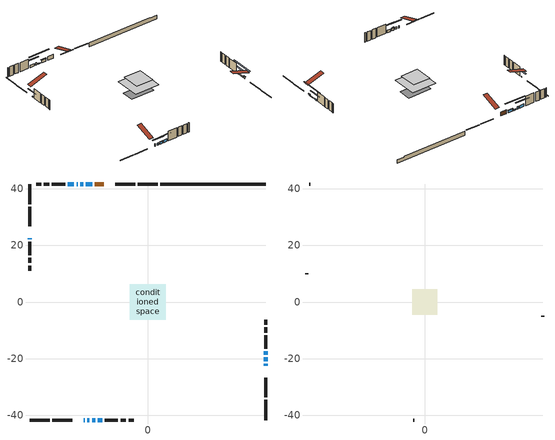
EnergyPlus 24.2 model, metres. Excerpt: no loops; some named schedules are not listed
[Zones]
conditioned space
 floor adiabatic (AdiabaticFloorConstruction): -6.34,-6.34 -6.34,6.34 6.34,6.34 6.34,-6.34 z3.05
 floor foundation (Slab1 construction): -6.1,-3.2 -6.1,3.2 6.1,3.2 6.1,-3.2 z-1.46
 wall outside (RimJoist1 construction): 3.53,41.64 -3.53,41.64 / -41.64,-41.64 -34.58,-41.64 / -41.64,41.64 -41.64,34.58 / 41.64,-41.64 41.64,-34.58 z0.61:0.91
 wall outside (RimJoist2 construction): -4.46,41.64 -11.44,41.64 / -33.65,-41.64 -26.68,-41.64 / -41.64,33.65 -41.64,26.68 / 41.64,-33.65 41.64,-26.68 z0.61:0.91
 wall outside (AdiabaticWallConstruction 1): -15.59,41.64 -18.66,41.64 z0.61:2.64
 wall outside (AdiabaticWallConstruction): -22.52,-41.64 -22.31,-41.64 / -24.7,41.64 -25.11,41.64 z0.61:1.83; 41.64,-22.52 41.64,-21.86 z0.61:1.4; -19.59,41.64 -21.83,41.64 / -26.04,41.64 -28.27,41.64 z0.61:1.88; -21.39,-41.64 -20.57,-41.64 / -19.65,-41.64 -18.6,-41.64 z0.61:1.73; 41.64,-20.93 41.64,-19.51 / -22.75,41.64 -23.77,41.64 z0.61:1.07; 41.64,-18.58 41.64,-17.36 z0.61:1.3; -17.67,-41.64 -16.1,-41.64 z0.61:1.93; -41.64,22.52 -41.64,22.16 z0.61:0.97
 wall outside (Wall1 construction): -29.2,41.64 -33.86,41.64 / -15.17,-41.64 -10.52,-41.64 / -41.64,21.24 -41.64,16.58 / 41.64,-16.43 41.64,-11.78 z0.61:5.49
 wall outside (Wall3 construction): -34.78,41.64 -36.67,41.64 / -9.59,-41.64 -7.7,-41.64 / -41.64,15.65 -41.64,13.77 / 41.64,-10.85 41.64,-8.96 z0.61:5.49
 wall outside (Wall4 construction): -37.6,41.64 -39.44,41.64 / -6.77,-41.64 -4.93,-41.64 / -41.64,12.84 -41.64,11 / 41.64,-8.04 41.64,-6.2 z0.61:5.49
 wall foundation (FoundationWall1 construction): 4.46,41.64,-1.46 4.46,41.64,0.61 37.93,41.64,0.61 37.93,41.64,0.31 41.64,41.64,0.31 41.64,41.64,-1.46
 window (WindowConstruction 8): -22.52,-41.64 -22.32,-41.64 z0.61:1.83
 window (WindowConstruction 4): 41.64,-22.52 41.64,-21.86 z0.61:1.4
 window (WindowConstruction 5): -19.59,41.64 -21.82,41.64 z0.61:1.88
 window (WindowConstruction 6): -21.39,-41.64 -20.57,-41.64 z0.61:1.73
 window (WindowConstruction 7): -19.64,-41.64 -18.6,-41.64 z0.61:1.73
 window (WindowConstruction 10): 41.64,-20.93 41.64,-19.51 z0.61:1.07
 window (WindowConstruction 11): -22.75,41.64 -23.77,41.64 z0.61:1.07
 window (WindowConstruction 9): -24.7,41.64 -25.11,41.64 z0.61:1.83
 window (WindowConstruction): 41.64,-18.58 41.64,-17.36 z0.61:1.3
 window (WindowConstruction 1): -26.04,41.64 -28.27,41.64 z0.61:1.88
 window (WindowConstruction 2): -17.67,-41.64 -16.1,-41.64 z0.61:1.93
 window (WindowConstruction 3): -41.64,22.52 -41.64,22.16 z0.61:0.97
 door (Door): -15.59,41.64 -18.66,41.64 z0.61:2.64
 ceiling adiabatic (AdiabaticFloorConstruction): 6.34,-6.34 6.34,6.34 -6.34,6.34 -6.34,-6.34 z3.05
attic - vented
 floor to conditioned space (Floor1 construction Reversed): -4.48,-4.48 -4.48,4.48 4.48,4.48 4.48,-4.48 z5.49
 wall outside (Wall5 construction): -40.37,41.64 -40.72,41.64 / -4.01,-41.64 -3.66,-41.64 / -41.64,10.07 -41.64,9.72 / 41.64,-5.27 41.64,-4.92 z0.61:5.49
 roof outside (Roof1 construction): -14.67,41.64,5.49 -14.67,32.92,8.4 -12.37,32.92,8.4 -12.37,41.64,5.49; -23.45,-41.64,5.49 -23.45,-32.92,8.4 -25.75,-32.92,8.4 -25.75,-41.64,5.49; -41.64,23.45,5.49 -32.92,23.45,8.4 -32.92,25.75,8.4 -41.64,25.75,5.49; 41.64,-23.45,5.49 32.92,-23.45,8.4 32.92,-25.75,8.4 41.64,-25.75,5.49
shading: 41.64,-21.66 41.64,-22.72 42.06,-22.72 42.06,-21.66 z1.6; -22.03,41.64 -19.39,41.64 -19.39,42.06 -22.03,42.06 z2.08; -17.99,-41.64 -23.97,-41.64 -23.97,-42.06 -17.99,-42.06 z4.31; -18.4,-41.64 -19.85,-41.64 -19.85,-42.06 -18.4,-42.06 z1.93; 41.64,-14.49 41.64,-25.95 42.06,-25.95 42.06,-14.49 z6.09; -28.79,41.64 -17.73,41.64 -17.73,42.06 -28.79,42.06 z6.09; 41.64,-14.78 41.64,-21.16 42.06,-21.16 42.06,-14.78 z3.87; -30.85,41.64 -23.46,41.64 -23.46,42.06 -30.85,42.06 z4.46; -13.52,-41.64 -20.25,-41.64 -20.25,-42.06 -13.52,-42.06 z4.51; -41.64,19.59 -41.64,25.1 -42.06,25.1 -42.06,19.59 z3.55
[Building]
Building 1: Terrain=Suburbs
[Site:Location]
Toronto Intl AP_ON: Latitude {deg}=43.68; Longitude {deg}=-79.63; Time Zone {hr}=-5; Elevation {m}=173; Keep Site Location Information=Yes
[Site:GroundTemperature:Shallow]
4.59119, 2.66285, 2.50842, 3.42352, 7.09712, 10.7536, 13.9236, 15.9317, 16.1023, 14.4691, 11.3799, 7.83558
[Site:WaterMainsTemperature]
Calculation Method=Schedule; Temperature Schedule=mains temperature schedule
[Material] Roughness=Rough; Thermal Absorptance=0.9
Name | Thickness {m} | Conductivity {W/m-K} | Density {kg/m3} | Specific Heat {J/kg-K} | Solar Absorptance | Visible Absorptance
asphalt or fiberglass shingles | 0.00635 | 0.162714 | 1121.4 | 1465.45 | 0.4 | 0.4
ceiling loosefill ins | 0.0846667 | 0.0480833 | 16.02 | 1046.75 | 0.7 | 0.7
ceiling stud and cavity | 0.1397 | 0.0798161 | 65.682 | 1177.47 | 0.7 | 0.7
concrete 4.0 in. | 0.1016 | 1.803125 | 2242.8 | 837.4 | 0.7 | 0.7
concrete 8.0 in. | 0.2032 | 1.803125 | 2242.8 | 837.4 | 0.7 | 0.7
door material | 0.04445 | 0.188738 | 512.64 | 1214.23 | 0.7 | 0.7
exterior vertical ins | 0.0369022 | 0.029427 | 32.04 | 1214.23 | 0.7 | 0.7
floor covering | 0.0127 | 0.0433444 | 54.468 | 1339.84 | 0.6 | 0.6
floor rigid ins; wall rigid ins | 0.512978 | 0.029427 | 32.04 | 1214.23 | 0.7 | 0.7
floor stud and cavity | 0.1397 | 1.75129 | 37.0049 | 1207.88 | 0.7 | 0.7
furniture material conditioned space 1 | 0.1524 | 0.115458 | 640.8 | 1214.23 | 0.6 | 0.6
gypsum board | 0.0127 | 0.160291 | 801 | 837.4 | 0.6 | 0.6
gypsum board 1 | 0.0127 | 0.160291 | 801 | 837.4 | 0.7 | 0.7
osb sheathing 0.5 in. | 0.0127 | 0.115458 | 512.64 | 1214.23 | 0.7 | 0.7
osb sheathing 0.75 in. | 0.01905 | 0.115458 | 512.64 | 1214.23 | 0.7 | 0.7
osb sheathing 2.0 in. | 0.0508 | 0.115458 | 512.64 | 1214.23 | 0.7 | 0.7
rim joist stud and cavity | 0.0508 | 0.0382839 | 125.044 | 1163.47 | 0.6 | 0.6
rim joist stud and cavity 1 | 0.0508 | 0.0410046 | 125.044 | 1163.47 | 0.6 | 0.6
wall stud and cavity | 0.1397 | 0.268041 | 139.0536 | 1170.24 | 0.7 | 0.7
wall stud and cavity 1 | 0.1397 | 0.0949025 | 139.0536 | 1170.24 | 0.7 | 0.7
wall stud and cavity 2 | 0.1397 | 0.0951301 | 139.0536 | 1170.24 | 0.7 | 0.7
wall stud and cavity 3 | 0.0889 | 6.9971 | 50.32683 | 1063.81 | 0.6 | 0.6
wall stud and cavity 4 | 0.0889 | 0.380278 | 52.3479 | 1209.89 | 0.7 | 0.7
wall stud and cavity 5 | 0.0889 | 0.391764 | 83.0341 | 1211.67 | 0.7 | 0.7
wood siding | 0.0254 | 0.102417 | 544.68 | 1172.36 | 0.4 | 0.4
wood siding 1 | 0.00254 | 0.102417 | 544.68 | 1172.36 | 0.4 | 0.4
wood siding 2; wood siding 3; wood siding 4 | 0.0254 | 0.102417 | 544.68 | 1172.36 | 0.7 | 0.7
[WindowMaterial:SimpleGlazingSystem]
Name | U-Factor {W/m2-K} | Solar Heat Gain Coefficient
WindowMaterial | 2.99287 | 0.59
WindowMaterial 1 | 2.92303 | 0.66
WindowMaterial 2 | 2.906 | 0.68
WindowMaterial 3 | 3.06271 | 0.47
WindowMaterial 4 | 2.97981 | 0.6
WindowMaterial 5 | 2.94802 | 0.64
WindowMaterial 6 | 2.93212 | 0.65
WindowMaterial 7 | 6.93965 | 0.69
WindowMaterial 8 | 3.01559 | 0.56
WindowMaterial 9 | 3.003662 | 0.58
[Construction]
AdiabaticFloorConstruction: floor stud and cavity, floor rigid ins, osb sheathing 0.75 in., floor covering
AdiabaticWallConstruction: wood siding 3, wall rigid ins, wall stud and cavity 4, gypsum board
AdiabaticWallConstruction 1: wood siding 4, wall rigid ins, wall stud and cavity 4, gypsum board
Door: door material
Floor1 construction Reversed: gypsum board, ceiling stud and cavity, ceiling loosefill ins
FoundationWall1 construction: concrete 8.0 in., gypsum board 1
furniture construction conditioned space 1: furniture material conditioned space 1
PartitionWallConstruction: gypsum board, wall stud and cavity 5, gypsum board
RimJoist1 construction: wood siding 2, osb sheathing 2.0 in., rim joist stud and cavity
RimJoist2 construction: wood siding 2, osb sheathing 2.0 in., rim joist stud and cavity 1
Roof1 construction: asphalt or fiberglass shingles
Slab1 construction: concrete 4.0 in.
Wall1 construction: wood siding, osb sheathing 0.5 in., wall stud and cavity, gypsum board
Wall3 construction: wood siding, osb sheathing 0.5 in., wall stud and cavity 1, gypsum board
Wall4 construction: wood siding, osb sheathing 0.5 in., wall stud and cavity 2, gypsum board
Wall5 construction: wood siding 1, wall stud and cavity 3
WindowConstruction: WindowMaterial
WindowConstruction 1; WindowConstruction 5: WindowMaterial 1
WindowConstruction 10: WindowMaterial 8
WindowConstruction 11: WindowMaterial 9
WindowConstruction 2: WindowMaterial 2
WindowConstruction 3: WindowMaterial 3
WindowConstruction 4: WindowMaterial 4
WindowConstruction 6: WindowMaterial 5
WindowConstruction 7: WindowMaterial 6
WindowConstruction 8; WindowConstruction 9: WindowMaterial 7
[Zone] Multiplier=1; Part of Total Floor Area=Yes
Name | Volume {m3}
attic - vented | 37.9389
conditioned space | 587.2
[Space]
Name | Zone | Volume {m3}
attic - vented 1 | attic - vented | 37.9389
conditioned space 1 | conditioned space | 587.2
[ZoneInfiltration:EffectiveLeakageArea]
infil attic - vented 1: Zone or Space=attic - vented 1; Schedule=Always On Discrete; Effective Air Leakage Area {cm2}=3323.59; Stack Coefficient=0.000541461; Wind Coefficient=1.57218e-05
[ZoneMixing]
whole house fan mix: Zone or Space=attic - vented; Schedule=Always On Continuous; Design Flow Rate Calculation Method=Flow/Zone; Design Flow Rate {m3/s}=0; Source Zone or Space=conditioned space
[SurfaceProperty:ExposedFoundationPerimeter]
Slab1: Exposed Perimeter Calculation Method=TotalExposedPerimeter; Total Exposed Perimeter {m}=37.187
[InternalMass] Zone or ZoneList=conditioned space; Space or SpaceList=conditioned space 1
Name | Construction | Surface Area {m2}
furniture mass conditioned space 1 | furniture construction conditioned space 1 | 95.4559
partition wall mass | PartitionWallConstruction | 238.64
[Lights]
interior lighting: Zone or ZoneList or Space or SpaceList=conditioned space 1; Schedule=interior lighting schedule; Design Level Calculation Method=LightingLevel; Lighting Level {W}=343.2; Return Air Fraction=0; Fraction Radiant=0.6; Fraction Visible=0.2; Fraction Replaceable=1
[People]
occupants: Zone or ZoneList or Space or SpaceList=conditioned space 1; Number of People Schedule=occupants schedule; Number of People Calculation Method=People; Number of People=3; Fraction Radiant=0.314171; Sensible Heat Fraction=0.56303; Activity Level Schedule=occupants activity schedule; Carbon Dioxide Generation Rate {m3/s-W}=0; Enable ASHRAE 55 Comfort Warnings=No; Mean Radiant Temperature Calculation Type=EnclosureAveraged
[ElectricEquipment] Zone or ZoneList or Space or SpaceList=conditioned space 1; Design Level Calculation Method=EquipmentLevel
Name | Schedule | Design Level {W} | Fraction Latent | Fraction Radiant | Fraction Lost
clothes dryer | clothes dryer schedule | 140.772 | 0.015 | 0.081 | 0.85
clothes washer | clothes washer schedule | 32.1985 | 0.03 | 0.162 | 0.7
cooking range | cooking range schedule | 215.147 | 0.08 | 0.432 | 0.2
dishwasher | dishwasher schedule | 66.8632 | 0.3 | 0.18 | 0.4
fridge | fridge schedule | 72.9452 | 0 | 0.6 | 0
mech vent bath fan 0 | mech vent bath fan 0 schedule | 50.2 | 0 | 0 | 1
mech vent bath fan 1 | mech vent bath fan 1 schedule | 50.2 | 0 | 0 | 1
mech vent house fan | mech vent house fan schedule | 0 | 0 | 0 | 1
mech vent house fan cfis | mech vent house fan cfis schedule | 0 | 0 | 0 | 0
mech vent range fan 0 | mech vent range fan 0 schedule | 57 | 0 | 0 | 1
misc plug loads | misc plug loads schedule | 494.7 | 0.045 | 0.513 | 0.1
whole house fan | Always On Discrete | 0 | 0 | 0 | 1
[OtherEquipment] Zone or ZoneList or Space or SpaceList=conditioned space 1; Design Level Calculation Method=EquipmentLevel
Name | Fuel Type | Schedule | Design Level {W} | Fraction Latent | Fraction Radiant | Fraction Lost
clothes dryer 1 | Electricity | clothes dryer schedule | 0 | 0.015 | 0.081 | 0.85
cooking range 1 | Electricity | cooking range schedule | 0 | 0.08 | 0.432 | 0.2
general water use latent | None | general water use schedule | 62.594 | 1 | 0 | 0
general water use sensible | None | general water use schedule | -61.6891 | 0 | 0.6 | 0
mech vent house fan latent load | None | Always On Discrete | 0 | 1 | 0 | 0
mech vent house fan sensible load | None | Always On Discrete | 0 | 0 | 0 | 0
water heater energy adjustment1 | NaturalGas | Always On Discrete | 0.01 | 0 | 0 | 1
[ZoneInfiltration:DesignFlowRate] Zone or ZoneList or Space or SpaceList=conditioned space 1; Schedule=Always On Discrete; Design Flow Rate Calculation Method=Flow/Zone; Design Flow Rate {m3/s}=0
infil flow; natural vent flow; whole house fan flow
[AvailabilityManager:Scheduled]
central ac and furnace airloop Availability Manager: Schedule=Always On Discrete
[Foundation:Kiva]
Foundation Kiva 1: Initial Indoor Air Temperature {C}=18; Wall Height Above Grade {m}=0.609996; Wall Depth Below Slab {m}=0.2032; Custom Block Material Name 1=exterior vertical ins; Custom Block Depth 1 {m}=2.06999; Custom Block X Position 1 {m}=0.2159; Custom Block Z Position 1 {m}=0
[Foundation:Kiva:Settings]
Soil Conductivity {W/m-K}=0.849921; Soil Density {kg/m3}=1842.3; Soil Specific Heat {J/kg-K}=418.7; Ground Solar Absorptivity=0.9; Ground Thermal Absorptivity=0.9; Ground Surface Roughness {m}=0.03; Far-Field Width {m}=40; Deep-Ground Boundary Condition=ZeroFlux; Deep-Ground Depth {m}=40; Minimum Cell Dimension {m}=0.2; Maximum Cell Growth Coefficient=3; Simulation Timestep=Timestep
[Exterior:Lights]
exterior lighting: Schedule=exterior lighting schedule; Design Level {W}=75.6
[EnergyManagementSystem:GlobalVariable]
central_ac_and_furnace_airloop_Fan_RTF
infil_program_Qfan
infil_program_Qinf
natural_vent_program_Qnv
natural_vent_program_Qwhf
[EnergyManagementSystem:Sensor]
Name | Output:Variable or Output:Meter Index Key | Output:Variable or Output:Meter
airflow_gain | infil flow | Infiltration Sensible Heat Gain Energy
airflow_gain_1 | natural vent flow | Infiltration Sensible Heat Gain Energy
airflow_gain_2 | whole house fan flow | Infiltration Sensible Heat Gain Energy
airflow_loss | infil flow | Infiltration Sensible Heat Loss Energy
airflow_loss_1 | natural vent flow | Infiltration Sensible Heat Loss Energy
airflow_loss_2 | whole house fan flow | Infiltration Sensible Heat Loss Energy
clg_load_cond |  | Cooling:EnergyTransfer:Zone:CONDITIONED SPACE
clg_sp_s; clg_sp_s_1 | cooling setpoint | Schedule Value
clothes_dryer_exhaust_0_sch_s | clothes dryer exhaust 0 schedule | Schedule Value
cool_season | cooling season schedule | Schedule Value
htg_load_cond |  | Heating:EnergyTransfer:Zone:CONDITIONED SPACE
htg_sp_s; htg_sp_s_1 | heating setpoint | Schedule Value
ig_ee_conv | clothes dryer | Electric Equipment Convective Heating Energy
ig_ee_conv_2 | cooking range | Electric Equipment Convective Heating Energy
ig_ee_conv_4 | fridge | Electric Equipment Convective Heating Energy
ig_ee_conv_5 | misc plug loads | Electric Equipment Convective Heating Energy
ig_ee_conv_6 | whole house fan | Electric Equipment Convective Heating Energy
ig_ee_rad | clothes dryer | Electric Equipment Radiant Heating Energy
ig_ee_rad_2 | cooking range | Electric Equipment Radiant Heating Energy
ig_ee_rad_4 | fridge | Electric Equipment Radiant Heating Energy
ig_ee_rad_5 | misc plug loads | Electric Equipment Radiant Heating Energy
ig_ee_rad_6 | whole house fan | Electric Equipment Radiant Heating Energy
ig_lgt_conv | interior lighting | Lights Convective Heating Energy
ig_lgt_rad | interior lighting | Lights Radiant Heating Energy
ig_lgt_vis | interior lighting | Lights Visible Radiation Heating Energy
ig_oe_conv | clothes dryer 1 | Other Equipment Convective Heating Energy
ig_oe_conv_1 | cooking range 1 | Other Equipment Convective Heating Energy
ig_oe_conv_2 | general water use latent | Other Equipment Convective Heating Energy
ig_oe_conv_3 | general water use sensible | Other Equipment Convective Heating Energy
ig_oe_conv_4 | water heater energy adjustment1 | Other Equipment Convective Heating Energy
ig_oe_rad | clothes dryer 1 | Other Equipment Radiant Heating Energy
ig_oe_rad_1 | cooking range 1 | Other Equipment Radiant Heating Energy
ig_oe_rad_2 | general water use latent | Other Equipment Radiant Heating Energy
ig_oe_rad_3 | general water use sensible | Other Equipment Radiant Heating Energy
ig_oe_rad_4 | water heater energy adjustment1 | Other Equipment Radiant Heating Energy
ig_ppl_conv | occupants | People Convective Heating Energy
ig_ppl_rad | occupants | People Radiant Heating Energy
im_conv | furniture mass conditioned space 1 | Surface Inside Face Convection Heat Gain Energy
im_conv_1 | partition wall mass | Surface Inside Face Convection Heat Gain Energy
im_ig | furniture mass conditioned space 1 | Surface Inside Face Internal Gains Radiation Heat Gain Energy
im_ig_1 | partition wall mass | Surface Inside Face Internal Gains Radiation Heat Gain Energy
im_lgt | furniture mass conditioned space 1 | Surface Inside Face Lights Radiation Heat Gain Energy
im_lgt_1 | partition wall mass | Surface Inside Face Lights Radiation Heat Gain Energy
im_sol | furniture mass conditioned space 1 | Surface Inside Face Solar Radiation Heat Gain Energy
im_sol_1 | partition wall mass | Surface Inside Face Solar Radiation Heat Gain Energy
im_surf | furniture mass conditioned space 1 | Surface Inside Face Net Surface Thermal Radiation Heat Gain Energy
im_surf_1 | partition wall mass | Surface Inside Face Net Surface Thermal Radiation Heat Gain Energy
mech_vent_bath_fan_0_sch_s | mech vent bath fan 0 schedule | Schedule Value
mech_vent_bath_fan_1_sch_s | mech vent bath fan 1 schedule | Schedule Value
mech_vent_range_fan_0_sch_s | mech vent range fan 0 schedule | Schedule Value
mv_conv | mech vent bath fan 0 | Electric Equipment Convective Heating Energy
mv_conv_1 | mech vent bath fan 1 | Electric Equipment Convective Heating Energy
mv_conv_2 | mech vent house fan | Electric Equipment Convective Heating Energy
mv_conv_3 | mech vent house fan cfis | Electric Equipment Convective Heating Energy
mv_conv_4 | mech vent range fan 0 | Electric Equipment Convective Heating Energy
mv_conv_5 | mech vent house fan latent load | Other Equipment Convective Heating Energy
mv_conv_6 | mech vent house fan sensible load | Other Equipment Convective Heating Energy
mv_rad | mech vent bath fan 0 | Electric Equipment Radiant Heating Energy
mv_rad_1 | mech vent bath fan 1 | Electric Equipment Radiant Heating Energy
mv_rad_2 | mech vent house fan | Electric Equipment Radiant Heating Energy
mv_rad_3 | mech vent house fan cfis | Electric Equipment Radiant Heating Energy
mv_rad_4 | mech vent range fan 0 | Electric Equipment Radiant Heating Energy
mv_rad_5 | mech vent house fan latent load | Other Equipment Radiant Heating Energy
mv_rad_6 | mech vent house fan sensible load | Other Equipment Radiant Heating Energy
natural_vent_s | natural vent schedule | Schedule Value
out_pb_s |  | Site Outdoor Air Barometric Pressure
out_wt_s |  | Site Outdoor Air Humidity Ratio
site_vw_s |  | Site Wind Speed
ss_back_out | Window1 | Surface Window Shortwave from Zone Back Out Window Heat Transfer Rate
ss_back_out_1 | Window10 | Surface Window Shortwave from Zone Back Out Window Heat Transfer Rate
ss_back_out_10 | Window8 | Surface Window Shortwave from Zone Back Out Window Heat Transfer Rate
ss_back_out_11 | Window9 | Surface Window Shortwave from Zone Back Out Window Heat Transfer Rate
ss_back_out_2 | Window11 | Surface Window Shortwave from Zone Back Out Window Heat Transfer Rate
ss_back_out_3 | Window13 | Surface Window Shortwave from Zone Back Out Window Heat Transfer Rate
ss_back_out_4 | Window14 | Surface Window Shortwave from Zone Back Out Window Heat Transfer Rate
ss_back_out_5 | Window15 | Surface Window Shortwave from Zone Back Out Window Heat Transfer Rate
ss_back_out_6 | Window17 | Surface Window Shortwave from Zone Back Out Window Heat Transfer Rate
ss_back_out_7 | Window2 | Surface Window Shortwave from Zone Back Out Window Heat Transfer Rate
ss_back_out_8 | Window4 | Surface Window Shortwave from Zone Back Out Window Heat Transfer Rate
ss_back_out_9 | Window6 | Surface Window Shortwave from Zone Back Out Window Heat Transfer Rate
ss_conv | Door1 | Surface Inside Face Convection Heat Gain Energy
ss_conv_1 | Window1 | Surface Inside Face Convection Heat Gain Energy
ss_conv_10 | Window6 | Surface Inside Face Convection Heat Gain Energy
ss_conv_11 | Window8 | Surface Inside Face Convection Heat Gain Energy
ss_conv_12 | Window9 | Surface Inside Face Convection Heat Gain Energy
ss_conv_2 | Window10 | Surface Inside Face Convection Heat Gain Energy
ss_conv_3 | Window11 | Surface Inside Face Convection Heat Gain Energy
ss_conv_4 | Window13 | Surface Inside Face Convection Heat Gain Energy
ss_conv_5 | Window14 | Surface Inside Face Convection Heat Gain Energy
ss_conv_6 | Window15 | Surface Inside Face Convection Heat Gain Energy
ss_conv_7 | Window17 | Surface Inside Face Convection Heat Gain Energy
ss_conv_8 | Window2 | Surface Inside Face Convection Heat Gain Energy
ss_conv_9 | Window4 | Surface Inside Face Convection Heat Gain Energy
ss_ig | Door1 | Surface Inside Face Internal Gains Radiation Heat Gain Energy
ss_ig_1 | Window1 | Surface Inside Face Internal Gains Radiation Heat Gain Energy
ss_ig_10 | Window6 | Surface Inside Face Internal Gains Radiation Heat Gain Energy
ss_ig_11 | Window8 | Surface Inside Face Internal Gains Radiation Heat Gain Energy
ss_ig_12 | Window9 | Surface Inside Face Internal Gains Radiation Heat Gain Energy
ss_ig_2 | Window10 | Surface Inside Face Internal Gains Radiation Heat Gain Energy
ss_ig_3 | Window11 | Surface Inside Face Internal Gains Radiation Heat Gain Energy
ss_ig_4 | Window13 | Surface Inside Face Internal Gains Radiation Heat Gain Energy
ss_ig_5 | Window14 | Surface Inside Face Internal Gains Radiation Heat Gain Energy
ss_ig_6 | Window15 | Surface Inside Face Internal Gains Radiation Heat Gain Energy
ss_ig_7 | Window17 | Surface Inside Face Internal Gains Radiation Heat Gain Energy
ss_ig_8 | Window2 | Surface Inside Face Internal Gains Radiation Heat Gain Energy
ss_ig_9 | Window4 | Surface Inside Face Internal Gains Radiation Heat Gain Energy
ss_lgt | Door1 | Surface Inside Face Lights Radiation Heat Gain Energy
ss_sol | Door1 | Surface Inside Face Solar Radiation Heat Gain Energy
ss_surf | Door1 | Surface Inside Face Net Surface Thermal Radiation Heat Gain Energy
ss_surf_1 | Window1 | Surface Inside Face Net Surface Thermal Radiation Heat Gain Energy
ss_surf_10 | Window6 | Surface Inside Face Net Surface Thermal Radiation Heat Gain Energy
ss_surf_11 | Window8 | Surface Inside Face Net Surface Thermal Radiation Heat Gain Energy
ss_surf_12 | Window9 | Surface Inside Face Net Surface Thermal Radiation Heat Gain Energy
ss_surf_2 | Window10 | Surface Inside Face Net Surface Thermal Radiation Heat Gain Energy
ss_surf_3 | Window11 | Surface Inside Face Net Surface Thermal Radiation Heat Gain Energy
ss_surf_4 | Window13 | Surface Inside Face Net Surface Thermal Radiation Heat Gain Energy
ss_surf_5 | Window14 | Surface Inside Face Net Surface Thermal Radiation Heat Gain Energy
ss_surf_6 | Window15 | Surface Inside Face Net Surface Thermal Radiation Heat Gain Energy
ss_surf_7 | Window17 | Surface Inside Face Net Surface Thermal Radiation Heat Gain Energy
ss_surf_8 | Window2 | Surface Inside Face Net Surface Thermal Radiation Heat Gain Energy
ss_surf_9 | Window4 | Surface Inside Face Net Surface Thermal Radiation Heat Gain Energy
ss_trans_in | Window1 | Surface Window Transmitted Solar Radiation Rate
ss_trans_in_1 | Window10 | Surface Window Transmitted Solar Radiation Rate
ss_trans_in_10 | Window8 | Surface Window Transmitted Solar Radiation Rate
ss_trans_in_11 | Window9 | Surface Window Transmitted Solar Radiation Rate
ss_trans_in_2 | Window11 | Surface Window Transmitted Solar Radiation Rate
ss_trans_in_3 | Window13 | Surface Window Transmitted Solar Radiation Rate
ss_trans_in_4 | Window14 | Surface Window Transmitted Solar Radiation Rate
ss_trans_in_5 | Window15 | Surface Window Transmitted Solar Radiation Rate
ss_trans_in_6 | Window17 | Surface Window Transmitted Solar Radiation Rate
ss_trans_in_7 | Window2 | Surface Window Transmitted Solar Radiation Rate
ss_trans_in_8 | Window4 | Surface Window Transmitted Solar Radiation Rate
ss_trans_in_9 | Window6 | Surface Window Transmitted Solar Radiation Rate
ss_trans_out | Window1 | Surface Inside Face Initial Transmitted Diffuse Transmitted Out Window Solar Radiation Rate
ss_trans_out_1 | Window10 | Surface Inside Face Initial Transmitted Diffuse Transmitted Out Window Solar Radiation Rate
ss_trans_out_10 | Window8 | Surface Inside Face Initial Transmitted Diffuse Transmitted Out Window Solar Radiation Rate
ss_trans_out_11 | Window9 | Surface Inside Face Initial Transmitted Diffuse Transmitted Out Window Solar Radiation Rate
ss_trans_out_2 | Window11 | Surface Inside Face Initial Transmitted Diffuse Transmitted Out Window Solar Radiation Rate
ss_trans_out_3 | Window13 | Surface Inside Face Initial Transmitted Diffuse Transmitted Out Window Solar Radiation Rate
ss_trans_out_4 | Window14 | Surface Inside Face Initial Transmitted Diffuse Transmitted Out Window Solar Radiation Rate
ss_trans_out_5 | Window15 | Surface Inside Face Initial Transmitted Diffuse Transmitted Out Window Solar Radiation Rate
ss_trans_out_6 | Window17 | Surface Inside Face Initial Transmitted Diffuse Transmitted Out Window Solar Radiation Rate
ss_trans_out_7 | Window2 | Surface Inside Face Initial Transmitted Diffuse Transmitted Out Window Solar Radiation Rate
ss_trans_out_8 | Window4 | Surface Inside Face Initial Transmitted Diffuse Transmitted Out Window Solar Radiation Rate
ss_trans_out_9 | Window6 | Surface Inside Face Initial Transmitted Diffuse Transmitted Out Window Solar Radiation Rate
s_conv | Floor1 | Surface Inside Face Convection Heat Gain Energy
s_conv_1 | FoundationWall1 | Surface Inside Face Convection Heat Gain Energy
